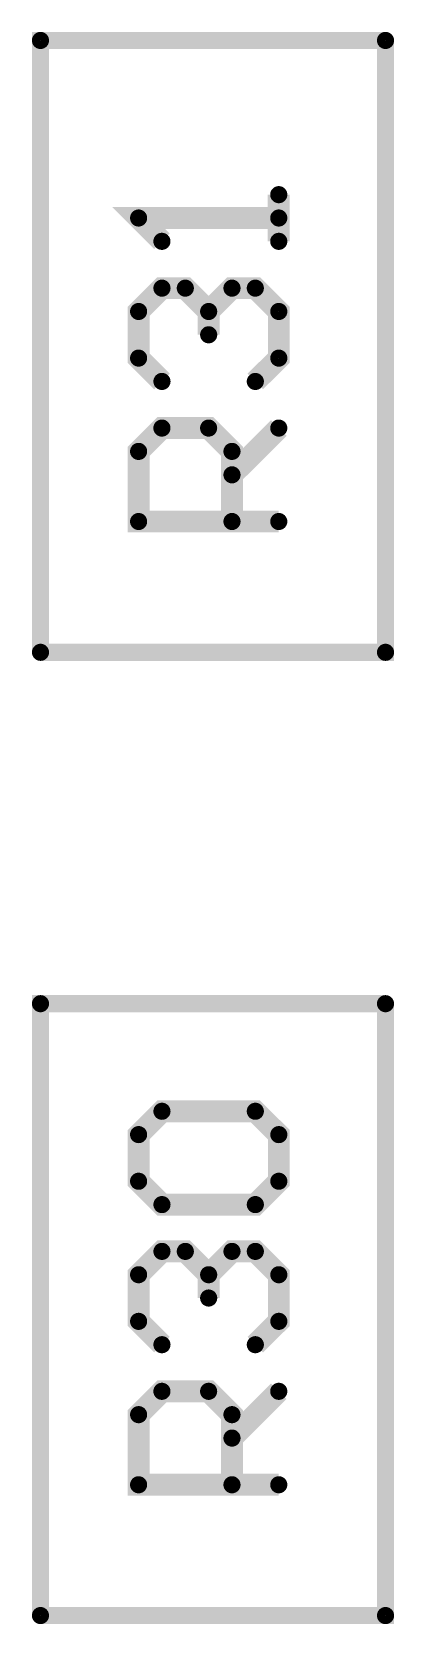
# Model space of a CAD drawing. Extents: x -4.2 to 14.8, y -3.5 to 8.8.
# Drawn here: x 0.0082887 to 0.0083713, y 0.0029682 to 0.0033318 of the extents above; entities that cross this region are included whole.
import ezdxf

# ---------------------------------------------------------------- set-up
doc = ezdxf.new("R2010")
doc.units = 0
doc.layers.add('2D_LINE_00', color=1, linetype='CONTINUOUS')

# ---------------------------------------------------------------- blocks, each defined once
blk = doc.blocks.new('SMOOTH_0$000003937')
at = {"const_width": 0.00000197}
blk.add_lwpolyline([(-0.00000097, 0, 1), (0.00000097, 0, 1)], format="xyb", close=True, dxfattribs=at)
blk = doc.blocks.new('DRAWING_817')
at = {"layer": '2D_LINE_00', "const_width": 0.00000394}
blk.add_lwpolyline([(0, 0), (0.00007874, 0), (0.00007874, 0.00013974)], dxfattribs=at)
at = {"layer": '2D_LINE_00'}
for p in [(0.00007874, 0.00013974), (0, 0), (0.00007874, 0)]:
    blk.add_blockref('SMOOTH_0$000003937', p, dxfattribs=at)
blk = doc.blocks.new('DRAWING_818')
at = {"layer": '2D_LINE_00', "const_width": 0.00000394}
blk.add_lwpolyline([(0, 0), (0, 0.00013974), (0.00007874, 0.00013974)], dxfattribs=at)
at = {"layer": '2D_LINE_00'}
for p in [(0, 0.00013974), (0.00007874, 0.00013974), (0, 0)]:
    blk.add_blockref('SMOOTH_0$000003937', p, dxfattribs=at)
blk = doc.blocks.new('DRAWING_1204')
at = {"layer": '2D_LINE_00', "const_width": 0.00000394}
blk.add_lwpolyline([(0, 0), (0.00007874, 0), (0.00007874, 0.00013974)], dxfattribs=at)
at = {"layer": '2D_LINE_00'}
for p in [(0.00007874, 0.00013974), (0, 0), (0.00007874, 0)]:
    blk.add_blockref('SMOOTH_0$000003937', p, dxfattribs=at)
blk = doc.blocks.new('DRAWING_1205')
at = {"layer": '2D_LINE_00', "const_width": 0.00000394}
blk.add_lwpolyline([(0, 0), (0, 0.00013974), (0.00007874, 0.00013974)], dxfattribs=at)
at = {"layer": '2D_LINE_00'}
for p in [(0, 0.00013974), (0.00007874, 0.00013974), (0, 0)]:
    blk.add_blockref('SMOOTH_0$000003937', p, dxfattribs=at)
blk = doc.blocks.new('DRAWING_2609')
at = {"layer": '2D_LINE_00', "const_width": 0.00000501}
blk.add_lwpolyline([(0, 0), (-0.00003199, 0), (-0.00003199, 0.00001601), (-0.00002667, 0.00002134), (-0.00001601, 0.00002134), (-0.00001068, 0.00001601), (-0.00001068, 0)], dxfattribs=at)
at = {"layer": '2D_LINE_00'}
for p in [(-0.00002667, 0.00002134), (-0.00001601, 0.00002134), (-0.00003199, 0.00001601), (-0.00001068, 0.00001601), (-0.00003199, 0), (-0.00001068, 0), (0, 0)]:
    blk.add_blockref('SMOOTH_0$000003937', p, dxfattribs=at)
blk = doc.blocks.new('DRAWING_2610')
at = {"layer": '2D_LINE_00', "const_width": 0.00000501}
blk.add_lwpolyline([(0, 0), (0.00001068, 0.00001068)], dxfattribs=at)
at = {"layer": '2D_LINE_00'}
for p in [(0.00001068, 0.00001068), (0, 0)]:
    blk.add_blockref('SMOOTH_0$000003937', p, dxfattribs=at)
blk = doc.blocks.new('DRAWING_2611')
at = {"layer": '2D_LINE_00', "const_width": 0.00000501}
blk.add_lwpolyline([(0, 0), (-0.00000533, 0.00000533), (-0.00000533, 0.00001598), (0, 0.00002131), (0.00000533, 0.00002131), (0.00001066, 0.00001598), (0.00001066, 0.00001066), (0.00001066, 0.00001598), (0.00001598, 0.00002131), (0.00002131, 0.00002131), (0.00002667, 0.00001598), (0.00002667, 0.00000533), (0.00002131, 0)], dxfattribs=at)
at = {"layer": '2D_LINE_00'}
for p in [(0, 0.00002131), (0.00000533, 0.00002131), (0.00001598, 0.00002131), (0.00002131, 0.00002131), (-0.00000533, 0.00001598), (0.00001066, 0.00001598), (0.00001066, 0.00001598), (0.00002667, 0.00001598), (0.00001066, 0.00001066), (-0.00000533, 0.00000533), (0.00002667, 0.00000533), (0, 0), (0.00002131, 0)]:
    blk.add_blockref('SMOOTH_0$000003937', p, dxfattribs=at)
blk = doc.blocks.new('DRAWING_2612')
at = {"layer": '2D_LINE_00', "const_width": 0.00000501}
blk.add_lwpolyline([(0, 0), (-0.00000533, 0.00000533), (-0.00000533, 0.00001598), (0, 0.00002131), (0.00002131, 0.00002131), (0.00002667, 0.00001598), (0.00002667, 0.00000533), (0.00002131, 0), (0, 0)], dxfattribs=at)
at = {"layer": '2D_LINE_00'}
for p in [(0, 0.00002131), (0.00002131, 0.00002131), (-0.00000533, 0.00001598), (0.00002667, 0.00001598), (-0.00000533, 0.00000533), (0.00002667, 0.00000533), (0, 0), (0, 0), (0.00002131, 0)]:
    blk.add_blockref('SMOOTH_0$000003937', p, dxfattribs=at)
blk = doc.blocks.new('DRAWING_2860')
at = {"layer": '2D_LINE_00', "const_width": 0.00000501}
blk.add_lwpolyline([(0, 0), (-0.00003199, 0), (-0.00003199, 0.00001601), (-0.00002667, 0.00002134), (-0.00001601, 0.00002134), (-0.00001068, 0.00001601), (-0.00001068, 0)], dxfattribs=at)
at = {"layer": '2D_LINE_00'}
for p in [(-0.00002667, 0.00002134), (-0.00001601, 0.00002134), (-0.00003199, 0.00001601), (-0.00001068, 0.00001601), (-0.00003199, 0), (-0.00001068, 0), (0, 0)]:
    blk.add_blockref('SMOOTH_0$000003937', p, dxfattribs=at)
blk = doc.blocks.new('DRAWING_2861')
at = {"layer": '2D_LINE_00', "const_width": 0.00000501}
blk.add_lwpolyline([(0, 0), (0.00001068, 0.00001068)], dxfattribs=at)
at = {"layer": '2D_LINE_00'}
for p in [(0.00001068, 0.00001068), (0, 0)]:
    blk.add_blockref('SMOOTH_0$000003937', p, dxfattribs=at)
blk = doc.blocks.new('DRAWING_2862')
at = {"layer": '2D_LINE_00', "const_width": 0.00000501}
blk.add_lwpolyline([(0, 0), (-0.00000533, 0.00000533), (-0.00000533, 0.00001598), (0, 0.00002131), (0.00000533, 0.00002131), (0.00001066, 0.00001598), (0.00001066, 0.00001066), (0.00001066, 0.00001598), (0.00001598, 0.00002131), (0.00002131, 0.00002131), (0.00002667, 0.00001598), (0.00002667, 0.00000533), (0.00002131, 0)], dxfattribs=at)
at = {"layer": '2D_LINE_00'}
for p in [(0, 0.00002131), (0.00000533, 0.00002131), (0.00001598, 0.00002131), (0.00002131, 0.00002131), (-0.00000533, 0.00001598), (0.00001066, 0.00001598), (0.00001066, 0.00001598), (0.00002667, 0.00001598), (0.00001066, 0.00001066), (-0.00000533, 0.00000533), (0.00002667, 0.00000533), (0, 0), (0.00002131, 0)]:
    blk.add_blockref('SMOOTH_0$000003937', p, dxfattribs=at)
blk = doc.blocks.new('DRAWING_2863')
at = {"layer": '2D_LINE_00', "const_width": 0.00000501}
blk.add_lwpolyline([(0, 0), (0, 0.00001066), (0, 0.00000533), (-0.00003199, 0.00000533), (-0.00002667, 0)], dxfattribs=at)
at = {"layer": '2D_LINE_00'}
for p in [(0, 0.00001066), (-0.00003199, 0.00000533), (0, 0.00000533), (-0.00002667, 0), (0, 0)]:
    blk.add_blockref('SMOOTH_0$000003937', p, dxfattribs=at)

msp = doc.modelspace()

# ---------------------------------------------------------------- block references
for name, p in [('DRAWING_1204', (0.00829063, 0.00319013)), ('DRAWING_1205', (0.00829063, 0.00319013)), ('DRAWING_2863', (0.00834501, 0.00328399)), ('DRAWING_2862', (0.00831835, 0.00325199)), ('DRAWING_2860', (0.00834501, 0.00322)), ('DRAWING_2861', (0.00833433, 0.00323066)), ('DRAWING_817', (0.00829063, 0.00297013)), ('DRAWING_818', (0.00829063, 0.00297013)), ('DRAWING_2612', (0.00831835, 0.00306399)), ('DRAWING_2611', (0.00831835, 0.00303199)), ('DRAWING_2609', (0.00834501, 0.003)), ('DRAWING_2610', (0.00833433, 0.00301066))]:
    msp.add_blockref(name, p)

doc.saveas('drawing.dxf')
